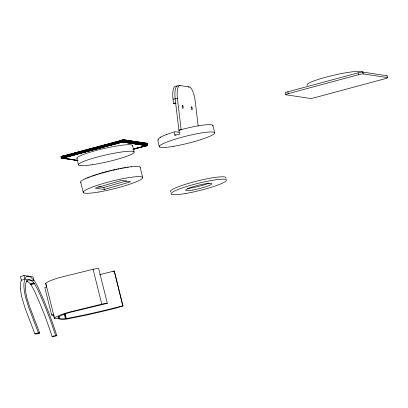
<?xml version="1.0" encoding="UTF-8"?>
<svg xmlns="http://www.w3.org/2000/svg" width="408" height="408" viewBox="0 0 408 408"><rect width="100%" height="100%" fill="white"/><g stroke="black" fill="none" stroke-linecap="round" stroke-linejoin="round"><path stroke-width="0.61" d="M133.324 149.323L145.279 146.115L146.681 145.559L147.39 144.82L146.278 145.768L144.927 146.197L147.074 145.238L147.655 143.509L124.537 139.97L122.828 140.087L61.052 156.769L63.556 155.769L122.803 139.97L124.511 139.847L147.441 143.31L147.477 143.596M61.123 157.009L61.94 158.029L63.322 158.294L62.133 158.126L61.083 156.891L122.849 140.209L124.552 140.092L147.665 143.56L147.314 144.988L147.604 143.494M147.625 143.596L147.625 144.32L147.548 143.815L124.562 140.337L122.879 140.459L63.689 156.249C61.001 156.152 60.659 158.462 63.398 158.263M120.355 140.464C120.472 142.943 122.39 142.565 121.324 140.24M140.332 147.186L145.222 145.87C145.299 146.987 148.583 143.932 147.548 143.687L124.562 140.214L122.869 140.337L63.653 156.131L61.169 157.121M159.263 146.656L157.891 141.158C157.784 136.955 163.429 136.119 166.337 134.548M147.497 143.32L146.946 145.284L145.182 146.141L147.069 145.217L147.579 144.35L124.491 140.831L122.568 140.995L63.679 156.749L61.532 157.702M145.518 145.982C145.35 146.268 148.334 145.029 147.523 143.443M61.603 157.769L63.357 158.248L62.154 158.141L61.22 157.208L62.511 158.131L63.852 157.927L62.781 157.483L62.093 156.218M147.466 144.121L124.557 140.464L122.89 140.581L63.724 156.366L61.292 157.386L122.895 140.826L124.517 140.709L147.63 144.248M61.96 156.264L62.587 157.442L63.566 158.008L62.348 158.197L61.562 157.718L63.898 156.805L123.038 141.041L124.45 140.949L147.477 144.437L147.671 143.631L147.466 144.004M145.452 146.059L146.982 145.299L147.492 144.58L124.409 141.066L123.022 141.153L63.944 156.907L61.741 157.886M61.837 157.962L63.99 157.004L122.854 141.285L124.358 141.178L147.41 144.677L147.191 145.095M62.184 158.156L62.245 157.82L63.928 157.228L122.813 141.494L124.231 141.392L147.314 144.896L146.176 145.646L123.185 142.162L124.236 141.28L124.471 139.959M63.357 158.248L62.113 158.069L122.645 141.612L124.165 141.494L147.247 145.039L147.482 144.697M62.169 158.12L77.948 160.574L62.495 158.258C65.137 157.514 62.052 158.503 61.868 156.432M61.516 156.448C61.266 157.937 64.556 158.024 62.71 158.253C64.561 158.253 60.471 158.013 61.271 156.57M147.625 144.228C147.604 144.876 146.294 145.819 146.457 145.421M145.748 145.942L146.615 145.427M146.855 145.263L145.85 145.804L147.201 145.029L145.697 145.977L145.88 145.457M147.257 144.998C144.269 146.946 147.721 145.6 147.589 143.58M147.507 144.33L147.533 143.56M122.089 140.087L122.206 141.688L121.778 142.321L121.712 140.163M121.9 142.275L121.9 140.123M147.099 144.641L146.972 145.151L124.001 141.678C120.136 142.56 124.71 142.433 123.848 139.842M147.191 144.6L147.232 145.064M122.451 140.026L122.522 141.54L122.058 142.27L122.273 140.056M157.896 139.959L158.034 139.561M122.089 142.132L121.681 142.341L121.518 140.199M123.716 139.852C124.18 141.163 121.798 142.734 123.823 141.841L146.819 145.319L147.395 144.6M21.303 279.975L20.512 283.55L20.497 288.711M145.559 145.931L145.304 146.089M146.911 145.013L146.707 145.391L123.726 141.913C121.681 142.785 124.94 141.102 123.966 139.837M61.424 157.57L63.592 156.529L122.895 140.704L124.542 140.587L147.518 144.208M147.375 144.804L124.297 141.29L122.691 141.413L64.041 157.095L61.894 157.952L63.332 158.202M146.263 145.416L145.967 145.845L147.166 145.131L145.855 145.931L146.656 145.477L123.624 141.979C122.599 142.642 125.062 140.786 124.511 139.847M146.839 145.457L146.151 145.753L147.013 145.253M147.283 144.641L146.671 145.34L146.962 145.075M122.941 141.999C122.41 142.519 123.925 140.648 123.287 139.898M122.033 142.224L122.645 141.612L122.629 139.995M123.191 141.704L123.44 139.883M122.405 142.214L122.951 141.474L123.129 139.919M61.353 157.468C61.914 158.202 63.832 158.462 63.235 158.054M146.956 145.36L146.059 145.809M122.869 142.132L123.619 141.296L123.741 139.975M146.844 145.335L146.095 145.789L146.513 145.467L123.185 142.162L146.431 145.585M123.359 141.841L147.155 145.177L146.722 145.248M122.38 142.193L122.854 141.285L122.803 139.97M146.737 145.518L146.166 145.789M54.065 315.389L51.653 315.022L44.798 287.523L46.543 287.013L45.63 283.346L48.292 281.658A22.853 2.943 -14 0 1 50.556 280.638L51.454 280.27A22.175 2.856 -14 0 1 59.39 277.583L93.09 269.316A6.661 0.857 -14 0 1 98.654 268.515L107.34 303.348L70.319 312.288A18.436 2.377 -14 0 0 62.873 314.772A18.901 2.433 -14 0 0 60.807 315.659C55.559 317.48 58.64 319.597 62.444 318.862A26.28 3.386 -14 0 0 64.607 318.699L66.336 318.505A19.344 2.489 -14 0 0 67.794 318.301L85.099 314.838A134.966 17.381 -14 0 0 114.209 308.03L122.971 305.837M51.653 315.022L53.402 314.512L54.315 318.179L56.375 316.802L60.139 315.103A22.175 2.856 -14 0 1 68.075 312.416L101.776 304.149A6.661 0.857 -14 0 1 107.34 303.348M63.225 158.197C61.832 158.656 60.338 155.749 61.781 157.845M123.012 142.152L124.037 141.377L124.302 139.949M122.961 142.157L123.925 141.275L124.078 139.832M146.742 145.304L146.1 145.625L146.487 145.579M123.313 142.025L124.068 141.163L124.282 139.827M61.241 156.728L62.133 157.886L63.408 158.126L62.082 157.784L61.307 156.692M146.237 145.743L145.998 145.86L146.324 145.681M122.905 142.157L123.272 141.969M122.966 305.852L122.487 306.025A17.212 2.218 -14 0 1 112.307 309.009A138.562 17.845 -14 0 1 84.379 315.512L66.871 319.051A23.679 3.05 -14 0 1 63.903 319.484L54.315 318.179M63.612 158.024L63.041 158.319M160.405 137.287L160.681 137.124M61.424 156.494L62.047 157.677L63.408 158.08M147.354 144.713L147.043 144.865M123.517 142.035L124.358 141.178L124.537 139.97M61.455 156.611L62.215 157.718L63.255 157.988M122.487 142.198L123.083 141.454L123.155 140.041M63.082 157.998L63.582 157.916M61.837 156.315C61.72 157.651 63.215 158.136 64.234 157.406L120.972 142.321M166.571 134.456L174.094 131.891M112.996 271.473A17.212 2.218 -14 0 0 113.801 271.192L114.291 271.014L122.834 305.857M166.25 134.579L166.658 134.426M63.429 157.978L63.837 157.906M63.306 157.84L62.847 157.855M63.215 157.799L63.75 157.901M63.49 157.901C65.234 158.075 62.715 156.958 63.021 155.917M63.673 157.932L62.409 156.239M146.355 145.579L146.1 145.625M62.378 156.121L63.148 157.651L64.331 157.524L120.584 142.423C121.349 142.826 119.503 141.489 119.789 140.612M62.531 156.07C62.225 157.656 65.637 158.013 63.317 157.763M64.148 157.83L63.612 157.738M62.689 156.019L63.291 157.315L64.168 157.799M62.852 155.968C63.653 158.166 65.061 158.727 63.378 155.82M98.374 186.691L103.831 187.512L126.602 180.861M104.326 189.496L130.693 181.795L121.594 180.418L95.227 188.119L104.326 189.496L103.831 187.512M23.945 275.528L24.868 279.215L33.92 280.587L32.997 276.894L23.945 275.528L20.451 276.548L21.369 280.24M21.956 280.067L23.7 279.556M26.28 280.985A28.892 8.471 73.7 0 1 26.75 281.127L28.489 282.147A26.28 7.706 73.7 0 1 29.835 283.468L30.294 284.004L33.793 282.984L34.303 283.631A19.344 5.671 73.7 0 1 35.052 284.707L37.964 290.017L42.223 299.635A134.966 39.581 73.7 0 1 52.663 326.726L55.631 335.473L56.88 335.662L53.54 325.808A138.786 40.698 73.7 0 0 42.809 297.942L38.377 287.961L35.608 282.775A23.679 6.946 73.7 0 0 34.109 280.541L31.008 277.333L29.437 276.466A32.987 9.675 73.7 0 0 28.137 276.196A32.625 9.568 73.7 0 0 27.188 276.328A32.002 9.384 73.7 0 0 26.194 276.879L24.587 279.541L23.939 283.438A22.853 6.701 73.7 0 0 23.929 286.538L23.995 287.686A22.175 6.503 73.7 0 0 25.449 296.759L28.596 307.188L38.403 332.867L39.719 333.066L29.422 306.122L26.923 298.044A18.436 5.406 73.7 0 1 25.485 289.609A18.901 5.544 73.7 0 1 25.413 286.875C25.556 284.463 25.694 281.102 28.264 279.985A28.79 8.441 73.7 0 1 30.727 280.316L31.987 281.127A26.28 7.706 73.7 0 1 33.334 282.448L33.793 282.984M30.294 284.004L30.549 284.32L34.048 283.3M30.549 284.32L30.804 284.651L34.303 283.631M20.492 288.706A22.175 6.503 73.7 0 0 21.956 297.779L25.097 308.208L34.91 333.892L38.403 332.867M39.719 333.066L36.22 334.086L34.91 333.892M30.804 284.651A19.344 5.671 73.7 0 1 31.554 285.733L34.466 291.042L38.724 300.655A134.966 39.581 73.7 0 1 49.164 327.752L52.132 336.493L55.631 335.473M56.88 335.662L53.387 336.682L52.132 336.493M63.199 155.866C62.96 156.764 64.739 157.927 64.24 157.707M287.829 91.8L358.122 72.853A3.81 0.469 -12.9 0 1 362.845 72.088L386.978 75.735L387.401 77.576A3.81 0.469 -12.9 0 1 385.091 78.708L314.798 97.655A3.81 0.469 -12.9 0 1 310.08 98.42L285.942 94.773L285.524 92.927A3.81 0.469 -12.9 0 1 287.829 91.8L288.252 93.641A3.81 0.469 -12.9 0 0 285.942 94.773M288.252 93.641L358.54 74.695A3.81 0.469 -12.9 0 1 363.263 73.93L387.401 77.576M63.556 155.769L64.285 157.468L120.493 142.321M64.428 157.61L120.793 142.55L64.52 157.672M135.461 148.43L137.292 147.936M141.571 146.783L143.402 146.288M134.222 148.833L139.113 147.518M132.967 149.287L145.207 145.936M132.916 149.384L145.161 146.044M120.538 142.372L120.753 142.54M119.978 140.561L120.595 142.214L121.609 141.974M114.148 271.024L105.529 273.197A134.966 17.381 -14 0 1 99.649 274.645M120.166 140.515L120.773 142.244L124.083 141.591L147.053 145.059L146.742 145.401M120.549 140.418L121.074 142.239L121.615 142.173M120.743 140.372L121.212 142.203L122.028 141.964M121.258 142.351L121.13 140.286M121.609 142.229L121.87 142.122M121.599 142.31L122.517 141.943M121.88 142.061L122.16 141.938M122.267 141.984L123.134 141.79M122.171 142.162L122.431 142.071M122.477 142.01L122.752 141.907M177.48 85.966L175.863 86.205A13.959 4.294 81.5 0 0 173.012 99.149L173.517 103.397L176.001 103.775M178.016 85.884L180.168 85.563L189.22 86.929A13.775 4.238 81.5 0 1 195.208 101.215L198.176 126.097M188.144 87.093L189.22 86.929M173.012 99.149L177.424 98.527A13.785 4.238 81.5 0 1 180.168 85.563M173.517 103.397L175.669 103.076M123.129 141.632L64.189 157.34L62.225 158.141L63.082 158.324M122.777 142.066L122.237 142.239L123.338 141.77M122.869 142.055L123.196 141.974M122.64 142.183L123.038 142.04M123.196 141.918L123.568 141.902M63.092 158.131L62.924 158.319M179.275 132.32L174.904 131.662A1.897 0.581 81.5 0 0 174.532 133.472L174.726 135.048L175.97 135.237M66.116 158.498L67.356 158.686M68.595 158.87L69.834 159.059M61.873 157.921L64.352 158.299M65.591 158.483L66.83 158.671M71.165 159.329L72.405 159.513M73.644 159.701L74.883 159.89M76.74 160.171L77.979 160.354M62.067 158.064L77.678 160.421M26.199 280.969L27.402 281.148M61.282 157.019L61.062 156.743M61.317 157.136L61.108 156.958L61.628 157.672M61.368 157.248L61.914 158.013M61.695 157.758L61.776 157.901M63.939 157.799L62.623 158.279M62.276 158.177L62.567 158.279M62.873 157.932L61.613 156.407M61.307 157.406L61.164 157.146M61.363 157.35L61.118 156.682M212.889 125.47L214.715 132.804M140.123 167.265L142.683 177.531M114.245 271.034L122.93 305.867M80.677 182.116L83.237 192.382M93.09 269.316L101.776 304.149M65.117 313.614L66.336 318.505M64.648 313.675L65.867 318.561M64.189 313.726L65.407 318.617M58.982 316.353L59.588 318.801M58.584 316.297L59.191 318.74M45.778 283.305L54.463 318.138M362.845 72.088L363.263 73.93M358.122 72.853L358.54 74.695M132.62 145.554L134.11 152.067M120.936 140.326L121.39 142.402M76.913 158.34L78.402 164.858M147.614 143.366L147.599 143.647M177.424 98.527L181.137 129.632L178.913 130.234L179.387 134.354A28.846 2.581 -6.8 0 0 174.726 135.048M170.768 191.882A28.58 3.682 -14 0 1 197.181 181.024A28.58 3.682 -14 0 1 225.813 178.133M209.299 183.049A14.611 1.882 -14 0 1 187.451 188.471M307.397 85.313A28.58 3.509 -12.9 0 1 333.249 75.337A28.58 3.509 -12.9 0 1 362.778 72.41M386.978 75.735A3.81 0.469 -12.9 0 1 386.881 76.097M77.316 158.753A28.58 3.509 -12.9 0 1 104.06 148.507A28.58 3.509 -12.9 0 1 132.427 146.161M119.314 140.984A2.285 0.281 -12.9 0 1 120.222 140.699M120.768 140.556A2.285 0.281 -12.9 0 1 121.864 140.332M62.546 156.478A2.285 0.281 -12.9 0 1 62.618 156.356M63.388 156.035A2.285 0.281 -12.9 0 1 64.127 155.82M64.678 155.683A2.285 0.281 -12.9 0 1 66.004 155.433M120.008 140.954A2.285 0.281 -12.9 0 1 120.268 140.882M121.645 140.566A2.285 0.281 -12.9 0 1 121.905 140.515M63.908 156.075A2.285 0.281 -12.9 0 1 64.168 156.004M212.757 126.031A28.575 3.682 -14 0 0 181.279 129.596L180.8 129.719A28.458 3.667 -14 0 0 178.913 130.234L175.165 98.828A13.959 4.294 81.5 0 1 177.449 85.889M80.952 182.473A30.636 3.947 -14 0 1 108.564 171.085A30.636 3.947 -14 0 1 140.138 167.474M85.762 178.939A28.733 3.703 -14 0 1 85.996 178.821M87.541 178.102A28.733 3.703 -14 0 1 87.822 177.98M88.409 177.73A28.733 3.703 -14 0 1 88.709 177.608M89.658 177.22A28.733 3.703 -14 0 1 89.989 177.092M91.724 176.434A28.733 3.703 -14 0 1 92.086 176.302M92.83 176.032A28.733 3.703 -14 0 1 93.213 175.899M93.988 175.629A28.733 3.703 -14 0 1 94.386 175.491M95.192 175.221A28.733 3.703 -14 0 1 95.605 175.083M96.436 174.808A28.733 3.703 -14 0 1 96.859 174.675M97.721 174.4A28.733 3.703 -14 0 1 98.155 174.262M99.037 173.992A28.733 3.703 -14 0 1 99.934 173.721M100.383 173.584A28.733 3.703 -14 0 1 100.842 173.451M101.76 173.181A28.733 3.703 -14 0 1 102.694 172.916M103.163 172.783A28.733 3.703 -14 0 1 103.632 172.65M104.581 172.385A28.733 3.703 -14 0 1 105.539 172.125M106.019 171.998A28.733 3.703 -14 0 1 106.983 171.743M107.467 171.62A28.733 3.703 -14 0 1 108.436 171.37M109.405 171.125A28.733 3.703 -14 0 1 109.895 171.003M110.869 170.763A28.733 3.703 -14 0 1 111.353 170.646M112.812 170.299A28.733 3.703 -14 0 1 113.781 170.08M114.26 169.968A28.733 3.703 -14 0 1 115.224 169.754M116.178 169.544A28.733 3.703 -14 0 1 117.127 169.34M118.07 169.147A28.733 3.703 -14 0 1 118.998 168.958M120.375 168.688A28.733 3.703 -14 0 1 121.278 168.514M122.609 168.269A28.733 3.703 -14 0 1 123.476 168.121M124.751 167.907A28.733 3.703 -14 0 1 125.98 167.714M127.556 167.484A28.733 3.703 -14 0 1 128.316 167.382M131.116 167.061A28.733 3.703 -14 0 1 131.437 167.035M185.329 193.565A28.58 3.682 -14 0 0 226.506 180.091A28.58 3.682 -14 0 0 184.457 187.211A28.58 3.682 -14 0 0 185.329 193.565M192.219 190.118A13.525 1.744 -14 0 0 211.895 183.738A13.525 1.744 -14 0 0 192.178 187.017A13.525 1.744 -14 0 0 192.219 190.118M92.723 164.654A28.58 3.509 -12.9 0 0 134.125 152.128A28.58 3.509 -12.9 0 0 91.922 158.6A28.58 3.509 -12.9 0 0 92.723 164.654M173.553 146.339A28.58 3.682 -14 0 0 214.73 132.865A28.58 3.682 -14 0 0 172.686 139.985A28.58 3.682 -14 0 0 173.553 146.339M182.208 105.912A1.525 0.469 81.5 0 0 182.845 108.324A1.525 0.469 81.5 0 0 183.065 106.243A1.525 0.469 81.5 0 0 182.208 105.912M191.25 107.34A1.525 0.469 81.5 0 0 191.923 109.696A1.525 0.469 81.5 0 0 192.097 107.544A1.525 0.469 81.5 0 0 191.25 107.34M98.558 192.041A30.636 3.947 -14 0 0 142.698 177.597A30.636 3.947 -14 0 0 97.624 185.232A30.636 3.947 -14 0 0 98.558 192.041"/></g></svg>
